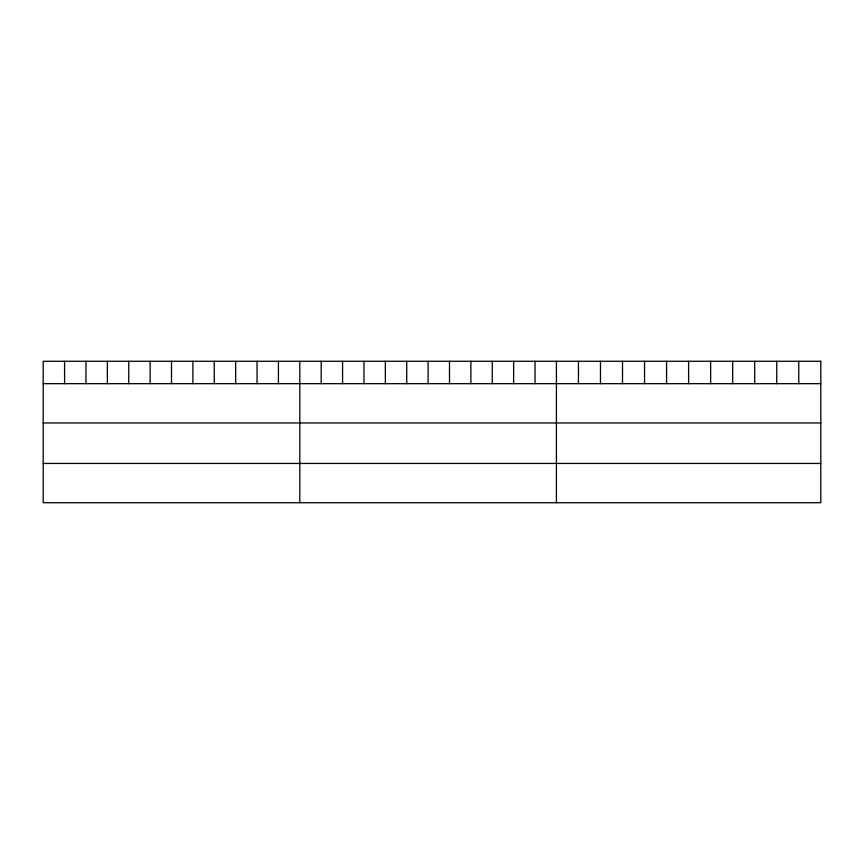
<?xml version="1.0" encoding="UTF-8"?>
<svg xmlns="http://www.w3.org/2000/svg" width="864" height="864" viewBox="0 0 864 864"><rect width="100%" height="100%" fill="white"/><g stroke="black" fill="none" stroke-linecap="round" stroke-linejoin="round"><path stroke-width="1.3" d="M43.2 383.67L820.8 383.67M43.2 422.96L820.8 422.96M43.2 463.439L820.8 463.439M798.768 361.271L798.768 383.67M776.736 361.271L776.736 383.67M754.704 361.271L754.704 383.67M732.672 361.271L732.672 383.67M710.64 361.271L710.64 383.67M688.608 361.271L688.608 383.67M666.576 361.271L666.576 383.67M644.544 361.271L644.544 383.67M622.512 361.271L622.512 383.67M600.48 361.271L600.48 383.67M578.448 361.271L578.448 383.67M556.416 361.271L556.416 502.729M535.032 361.271L535.032 383.67M513.648 361.271L513.648 383.67M492.264 361.271L492.264 383.67M470.88 361.271L470.88 383.67M449.496 361.271L449.496 383.67M428.112 361.271L428.112 383.67M406.728 361.271L406.728 383.67M385.344 361.271L385.344 383.67M363.96 361.271L363.96 383.67M342.576 361.271L342.576 383.67M321.192 361.271L321.192 383.67M299.808 361.271L299.808 502.729M278.424 361.271L278.424 383.67M257.04 361.271L257.04 383.67M235.656 361.271L235.656 383.67M214.272 361.271L214.272 383.67M192.888 361.271L192.888 383.67M171.504 361.271L171.504 383.67M150.12 361.271L150.12 383.67M128.736 361.271L128.736 383.67M107.352 361.271L107.352 383.67M85.968 361.271L85.968 383.67M64.584 361.271L64.584 383.67M820.8 361.271L43.2 361.271L43.2 502.729L820.8 502.729L820.8 361.271"/></g></svg>
